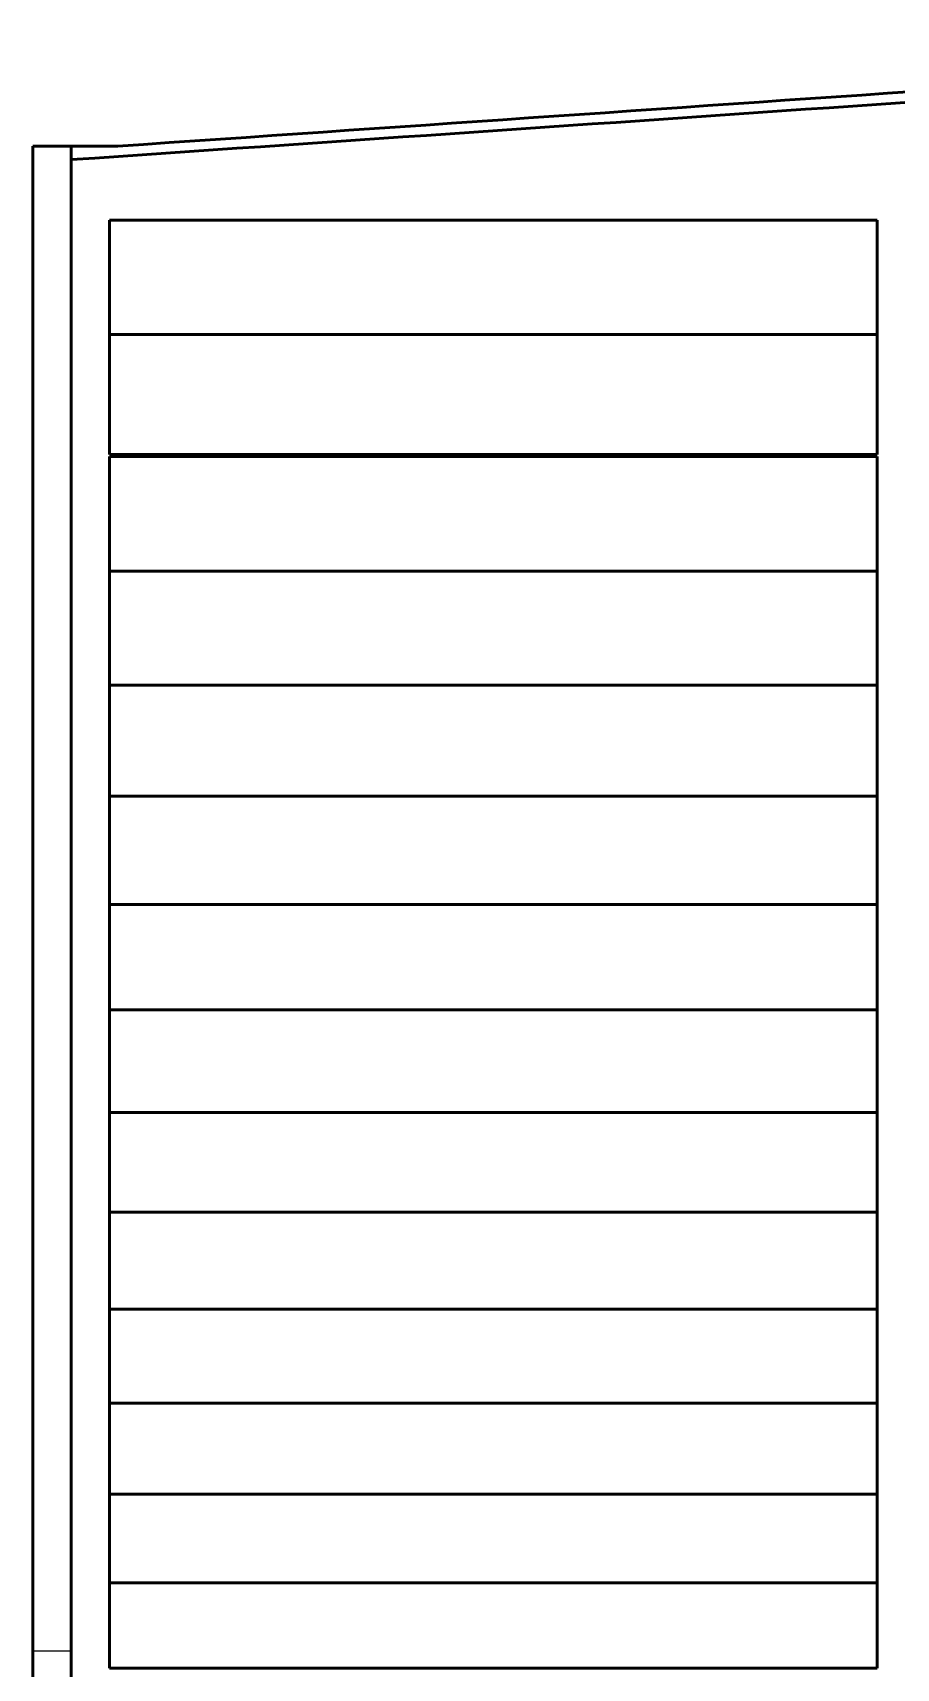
# Model space of a CAD drawing. Header units: millimetres. Extents: x 0 to 594, y 0 to 420.
# Drawn here: x 282.541 to 284.791, y 51.099 to 55.361 of the extents above; entities that cross this region are included whole.
import ezdxf

# ---------------------------------------------------------------- set-up
doc = ezdxf.new("R2010")
doc.units = ezdxf.units.MM
doc.layers.add('1', color=7, linetype='Continuous')

msp = doc.modelspace()

# ---------------------------------------------------------------- linework, layer by layer
at = {"layer": '1', "color": 7, "linetype": 'Continuous', "lineweight": 50}
for p, q in [((282.7627, 55.0659), (282.5409, 55.0659)), ((282.6409, 55.0311), (282.6409, 55.066)), ((282.6409, 48.1527), (282.6409, 55.0311)), ((282.7409, 54.5746), (282.7409, 54.8726)), ((282.7409, 54.8726), (284.7409, 54.8726)), ((284.7409, 54.5746), (284.7409, 54.8726)), ((282.7409, 54.2625), (282.7409, 54.5746)), ((282.7409, 54.5746), (284.7409, 54.5746)), ((284.7409, 54.2625), (284.7409, 54.5746)), ((282.7409, 54.2625), (284.7409, 54.2625)), ((282.7409, 53.9584), (282.7409, 54.2565)), ((282.7409, 54.2565), (284.7409, 54.2565)), ((284.7409, 53.9584), (284.7409, 54.2565)), ((282.7409, 53.6611), (282.7409, 53.9584)), ((282.7409, 53.9584), (284.7409, 53.9584)), ((284.7409, 53.6611), (284.7409, 53.9584)), ((282.7409, 53.3718), (282.7409, 53.6611)), ((282.7409, 53.6611), (284.7409, 53.6611)), ((284.7409, 53.3718), (284.7409, 53.6611)), ((282.7409, 53.0894), (282.7409, 53.3718)), ((282.7409, 53.3718), (284.7409, 53.3718)), ((284.7409, 53.0894), (284.7409, 53.3718)), ((282.7409, 52.8149), (282.7409, 53.0894)), ((282.7409, 53.0894), (284.7409, 53.0894)), ((284.7409, 52.8149), (284.7409, 53.0894)), ((282.7409, 52.5474), (282.7409, 52.8149)), ((282.7409, 52.8149), (284.7409, 52.8149)), ((284.7409, 52.5474), (284.7409, 52.8149)), ((282.7409, 52.2876), (282.7409, 52.5474)), ((282.7409, 52.5474), (284.7409, 52.5474)), ((284.7409, 52.2876), (284.7409, 52.5474)), ((282.7409, 52.0349), (282.7409, 52.2876)), ((282.7409, 52.2876), (284.7409, 52.2876)), ((284.7409, 52.0349), (284.7409, 52.2876)), ((282.7409, 51.7899), (282.7409, 52.0349)), ((282.7409, 52.0349), (284.7409, 52.0349)), ((284.7409, 51.7899), (284.7409, 52.0349)), ((282.7409, 51.552), (282.7409, 51.7899)), ((282.7409, 51.7899), (284.7409, 51.7899)), ((284.7409, 51.552), (284.7409, 51.7899)), ((282.7409, 51.3217), (282.7409, 51.552)), ((282.7409, 51.552), (284.7409, 51.552)), ((284.7409, 51.3217), (284.7409, 51.552)), ((282.7409, 51.0986), (282.7409, 51.3217)), ((282.7409, 51.3217), (284.7409, 51.3217)), ((284.7409, 51.0986), (284.7409, 51.3217)), ((282.7409, 51.0986), (284.7409, 51.0986))]:
    msp.add_line(p, q, dxfattribs=at)
at = {"layer": '1', "color": 7, "linetype": 'Continuous', "lineweight": 25}
msp.add_line((282.641, 51.1432), (282.541, 51.1432), dxfattribs=at)
at = {"layer": '1', "color": 7, "linetype": 'Continuous', "lineweight": 50}
msp.add_ellipse((79.4502, 1047.3813), major_axis=(-1731.401, -0.1307), ratio=0.577143, start_param=1.68838, end_param=1.690678, dxfattribs=at)
msp.add_open_spline([(287.0409, 55.3615), (285.6149, 55.2619), (284.1888, 55.1634), (282.7627, 55.0659)], degree=3, dxfattribs=at)
msp.add_open_spline([(282.5409, 48.163), (282.5409, 48.1906), (282.5409, 48.297), (282.5409, 48.6161), (282.5409, 49.2237), (282.5409, 50.0182), (282.5409, 51.0142), (282.5409, 52.2121), (282.5409, 53.6169), (282.5409, 54.7055), (282.5409, 55.0659)], degree=3, knots=[0, 0, 0, 0, 0.091483, 0.21812, 0.346206, 0.515858, 0.610111, 0.736264, 0.916066, 1, 1, 1, 1], dxfattribs=at)

doc.saveas('drawing.dxf')
